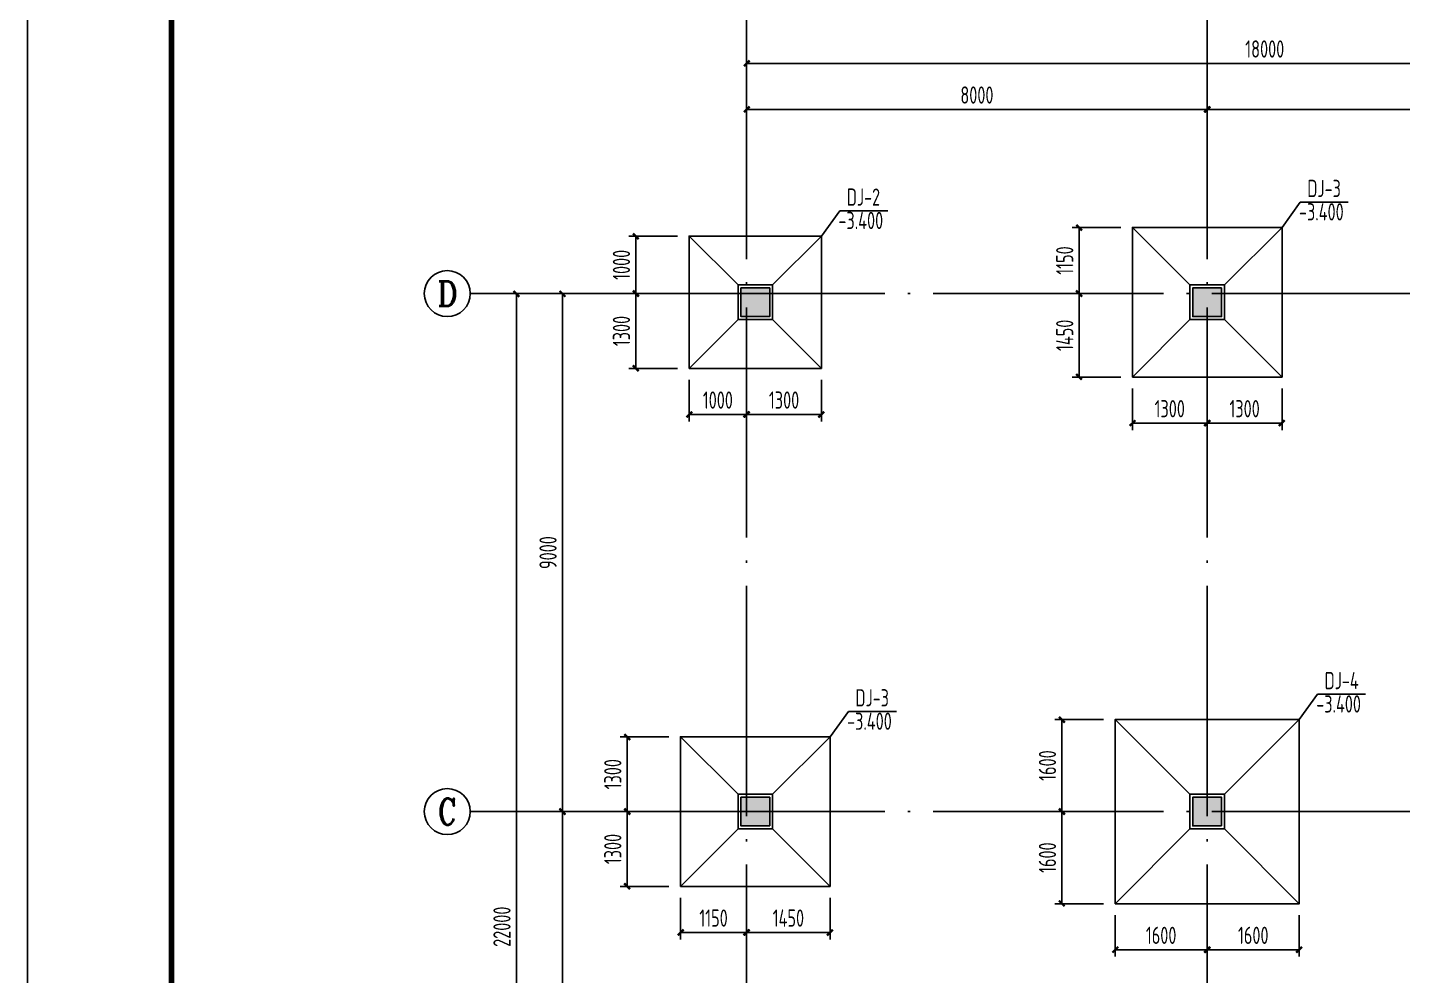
# Model space of a CAD drawing. Extents: x -25044 to 4269, y -48463 to -12228.
# Drawn here: x -13558.3 to -13319.5, y -24165.9 to -24001.2 of the extents above; entities that cross this region are included whole.
import ezdxf
from ezdxf.enums import TextEntityAlignment as Align

# ---------------------------------------------------------------- set-up
doc = ezdxf.new("R2010")
doc.units = 0
doc.header["$LTSCALE"] = 2000
doc.header["$MEASUREMENT"] = 0
doc.linetypes.add('DOTE', pattern=[2.42, 2, -0.2, 0.02, -0.2])
doc.layers.get('0').update_dxf_attribs({"linetype": 'CONTINUOUS'})
doc.layers.get('DEFPOINTS').update_dxf_attribs({"linetype": 'CONTINUOUS'})
for name, color, linetype in [('1505', 2, 'CONTINUOUS'), ('1526', 7, 'CONTINUOUS'), ('AXIS', 75, 'CONTINUOUS'), ('AXIS_TEXT', 7, 'CONTINUOUS'), ('dim', 7, 'CONTINUOUS'), ('DOTE', 1, 'DOTE'), ('柱', 2, 'CONTINUOUS'), ('柱填充', 54, 'CONTINUOUS')]:
    doc.layers.add(name, color=color, linetype=linetype)
doc.styles.add('_TCH_AXIS', font='COMPLEX', dxfattribs={"bigfont": 'GBCBIG'})
doc.styles.add('COMPLEX', font='COMPLEX')
doc.styles.add('GBHZ', font='gbenor.shx', dxfattribs={"width": 0.8, "bigfont": 'gbcbig.shx'})
doc.dimstyles.new('Y100', dxfattribs={"dimscale": 0, "dimtxt": 3, "dimasz": 0.01, "dimexe": 1.2, "dimexo": 2, "dimgap": 1, "dimtad": 1, "dimdec": 0, "dimlfac": 100, "dimzin": 0, "dimdsep": 46, "dimtxsty": 'GBHZ', "dimblk": 'DX', "dimcen": 0.09, "dimdle": 1, "dimclrd": 7, "dimclre": 7, "dimclrt": 7, "dimadec": 0, "dimazin": 0, "dimtfac": 1, "dimtdec": 0, "dimtix": 1, "dimtmove": 2, "dimatfit": 3, "dimldrblk": 'DX', "dimfxl": 0, "dimtolj": 1, "dimtzin": 0, "dimarcsym": 0})

# ---------------------------------------------------------------- blocks, each defined once
blk = doc.blocks.new('_AXISO')
blk.add_circle((0, 0), 0.5)
at = {"layer": 'AXIS_TEXT', "style": 'COMPLEX', "width": 1.041667}
blk.add_attdef('A', text='', height=0.56, dxfattribs=at).set_placement((-0.25, -0.28), (0.25, -0.28), align=Align.FIT)
blk = doc.blocks.new('DX')
at = {"color": 0, "linetype": 'ByBlock', "const_width": 40}
blk.add_lwpolyline([(-54, -51), (46, 49)], dxfattribs=at)
blk = doc.blocks.new('*D57')
at = {"layer": 'DEFPOINTS', "color": 0, "transparency": 16777216}
for p in [(-13353.4, -24015.4), (-13433.4, -24031.4), (-13353.4, -24031.4)]:
    blk.add_point(p, dxfattribs=at)
at = {"layer": 'dim', "color": 7, "lineweight": -2, "transparency": 16777216}
for p, q in [((-13433.4, -24029.4), (-13433.4, -24014.2)), ((-13433.39, -24015.4), (-13353.41, -24015.4)), ((-13353.4, -24029.4), (-13353.4, -24014.2))]:
    blk.add_line(p, q, dxfattribs=at)
at = {"layer": 'dim', "color": 7, "lineweight": -2, "transparency": 16777216, "xscale": 0.01, "yscale": 0.01, "zscale": 0.01, "rotation": 180}
blk.add_blockref('DX', (-13433.4, -24015.4), dxfattribs=at)
at = {"layer": 'dim', "color": 7, "lineweight": -2, "transparency": 16777216, "xscale": 0.01, "yscale": 0.01, "zscale": 0.01}
blk.add_blockref('DX', (-13353.4, -24015.4), dxfattribs=at)
at = {"layer": 'dim', "color": 7, "transparency": 16777216, "insert": (-13393.4, -24012.9), "char_height": 3, "attachment_point": 5, "style": 'GBHZ'}
blk.add_mtext('\\A1;8000', dxfattribs=at)
blk = doc.blocks.new('*D58')
at = {"layer": 'DEFPOINTS', "color": 0, "transparency": 16777216}
for p in [(-13253.4, -24015.4), (-13353.4, -24031.4), (-13253.4, -24031.4)]:
    blk.add_point(p, dxfattribs=at)
at = {"layer": 'dim', "color": 7, "lineweight": -2, "transparency": 16777216}
for p, q in [((-13353.4, -24029.4), (-13353.4, -24014.2)), ((-13353.39, -24015.4), (-13253.41, -24015.4)), ((-13253.4, -24029.4), (-13253.4, -24014.2))]:
    blk.add_line(p, q, dxfattribs=at)
at = {"layer": 'dim', "color": 7, "lineweight": -2, "transparency": 16777216, "xscale": 0.01, "yscale": 0.01, "zscale": 0.01, "rotation": 180}
blk.add_blockref('DX', (-13353.4, -24015.4), dxfattribs=at)
at = {"layer": 'dim', "color": 7, "lineweight": -2, "transparency": 16777216, "xscale": 0.01, "yscale": 0.01, "zscale": 0.01}
blk.add_blockref('DX', (-13253.4, -24015.4), dxfattribs=at)
at = {"layer": 'dim', "color": 7, "transparency": 16777216, "insert": (-13303.4, -24012.9), "char_height": 3, "attachment_point": 5, "style": 'GBHZ'}
blk.add_mtext('\\A1;10000', dxfattribs=at)
blk = doc.blocks.new('*D59')
at = {"layer": 'DEFPOINTS', "color": 0, "transparency": 16777216}
for p in [(-13433.4, -24007.4), (-13433.4, -24031.4), (-13253.4, -24031.4)]:
    blk.add_point(p, dxfattribs=at)
at = {"layer": 'dim', "color": 7, "lineweight": -2, "transparency": 16777216}
for p, q in [((-13433.4, -24029.4), (-13433.4, -24006.2)), ((-13253.4, -24029.4), (-13253.4, -24006.2)), ((-13253.41, -24007.4), (-13433.39, -24007.4))]:
    blk.add_line(p, q, dxfattribs=at)
at = {"layer": 'dim', "color": 7, "lineweight": -2, "transparency": 16777216, "xscale": 0.01, "yscale": 0.01, "zscale": 0.01, "rotation": 180}
blk.add_blockref('DX', (-13433.4, -24007.4), dxfattribs=at)
at = {"layer": 'dim', "color": 7, "lineweight": -2, "transparency": 16777216, "xscale": 0.01, "yscale": 0.01, "zscale": 0.01}
blk.add_blockref('DX', (-13253.4, -24007.4), dxfattribs=at)
at = {"layer": 'dim', "color": 7, "transparency": 16777216, "insert": (-13343.4, -24004.9), "char_height": 3, "attachment_point": 5, "style": 'GBHZ'}
blk.add_mtext('\\A1;18000', dxfattribs=at)
blk = doc.blocks.new('*D60')
at = {"layer": 'DEFPOINTS', "color": 0, "transparency": 16777216}
for p in [(-13449.4, -24047.4), (-13465.4, -24137.4), (-13449.4, -24137.4)]:
    blk.add_point(p, dxfattribs=at)
at = {"layer": 'dim', "color": 7, "lineweight": -2, "transparency": 16777216}
for p, q in [((-13451.4, -24047.4), (-13466.6, -24047.4)), ((-13465.4, -24047.41), (-13465.4, -24137.39)), ((-13451.4, -24137.4), (-13466.6, -24137.4))]:
    blk.add_line(p, q, dxfattribs=at)
at = {"layer": 'dim', "color": 7, "lineweight": -2, "transparency": 16777216, "xscale": 0.01, "yscale": 0.01, "zscale": 0.01}
for p, rotation in [((-13465.4, -24047.4), 90), ((-13465.4, -24137.4), 270)]:
    blk.add_blockref('DX', p, dxfattribs=dict(at, rotation=rotation))
at = {"layer": 'dim', "color": 7, "transparency": 16777216, "insert": (-13467.9, -24092.4), "char_height": 3, "attachment_point": 5, "rotation": 90, "style": 'GBHZ'}
blk.add_mtext('\\A1;9000', dxfattribs=at)
blk = doc.blocks.new('*D61')
at = {"layer": 'DEFPOINTS', "color": 0, "transparency": 16777216}
for p in [(-13449.4, -24137.4), (-13465.4, -24217.4), (-13449.4, -24217.4)]:
    blk.add_point(p, dxfattribs=at)
at = {"layer": 'dim', "color": 7, "lineweight": -2, "transparency": 16777216}
for p, q in [((-13451.4, -24137.4), (-13466.6, -24137.4)), ((-13465.4, -24137.41), (-13465.4, -24217.39)), ((-13451.4, -24217.4), (-13466.6, -24217.4))]:
    blk.add_line(p, q, dxfattribs=at)
at = {"layer": 'dim', "color": 7, "lineweight": -2, "transparency": 16777216, "xscale": 0.01, "yscale": 0.01, "zscale": 0.01}
for p, rotation in [((-13465.4, -24137.4), 90), ((-13465.4, -24217.4), 270)]:
    blk.add_blockref('DX', p, dxfattribs=dict(at, rotation=rotation))
at = {"layer": 'dim', "color": 7, "transparency": 16777216, "insert": (-13467.9, -24177.4), "char_height": 3, "attachment_point": 5, "rotation": 90, "style": 'GBHZ'}
blk.add_mtext('\\A1;8000', dxfattribs=at)
blk = doc.blocks.new('*D63')
at = {"layer": 'DEFPOINTS', "color": 0, "transparency": 16777216}
for p in [(-13473.4, -24047.4), (-13449.4, -24047.4), (-13449.4, -24267.4)]:
    blk.add_point(p, dxfattribs=at)
at = {"layer": 'dim', "color": 7, "lineweight": -2, "transparency": 16777216}
for p, q in [((-13451.4, -24047.4), (-13474.6, -24047.4)), ((-13473.4, -24267.39), (-13473.4, -24047.41)), ((-13451.4, -24267.4), (-13474.6, -24267.4))]:
    blk.add_line(p, q, dxfattribs=at)
at = {"layer": 'dim', "color": 7, "lineweight": -2, "transparency": 16777216, "xscale": 0.01, "yscale": 0.01, "zscale": 0.01}
for p, rotation in [((-13473.4, -24047.4), 90), ((-13473.4, -24267.4), 270)]:
    blk.add_blockref('DX', p, dxfattribs=dict(at, rotation=rotation))
at = {"layer": 'dim', "color": 7, "transparency": 16777216, "insert": (-13475.9, -24157.4), "char_height": 3, "attachment_point": 5, "rotation": 90, "style": 'GBHZ'}
blk.add_mtext('\\A1;22000', dxfattribs=at)
blk = doc.blocks.new('*D141')
at = {"layer": 'DEFPOINTS', "color": 0, "ltscale": 0.0005, "transparency": 16777216}
for p in [(-13444.9, -24150.4), (-13433.4, -24150.4), (-13433.4, -24158.4)]:
    blk.add_point(p, dxfattribs=at)
at = {"layer": 'dim', "color": 7, "lineweight": -2, "ltscale": 0.0005, "transparency": 16777216}
for p, q in [((-13444.9, -24152.4), (-13444.9, -24159.6)), ((-13433.4, -24152.4), (-13433.4, -24159.6)), ((-13444.89, -24158.4), (-13433.41, -24158.4))]:
    blk.add_line(p, q, dxfattribs=at)
at = {"layer": 'dim', "color": 7, "lineweight": -2, "ltscale": 0.0005, "transparency": 16777216, "xscale": 0.01, "yscale": 0.01, "zscale": 0.01, "rotation": 180}
blk.add_blockref('DX', (-13444.9, -24158.4), dxfattribs=at)
at = {"layer": 'dim', "color": 7, "lineweight": -2, "ltscale": 0.0005, "transparency": 16777216, "xscale": 0.01, "yscale": 0.01, "zscale": 0.01}
blk.add_blockref('DX', (-13433.4, -24158.4), dxfattribs=at)
at = {"layer": 'dim', "color": 7, "ltscale": 0.0005, "transparency": 16777216, "insert": (-13439.15, -24155.9), "char_height": 3, "attachment_point": 5, "style": 'GBHZ'}
blk.add_mtext('\\A1;1150', dxfattribs=at)
blk = doc.blocks.new('*D142')
at = {"layer": 'DEFPOINTS', "color": 0, "ltscale": 0.0005, "transparency": 16777216}
for p in [(-13433.4, -24150.4), (-13418.9, -24150.4), (-13418.9, -24158.4)]:
    blk.add_point(p, dxfattribs=at)
at = {"layer": 'dim', "color": 7, "lineweight": -2, "ltscale": 0.0005, "transparency": 16777216}
for p, q in [((-13433.4, -24152.4), (-13433.4, -24159.6)), ((-13418.9, -24152.4), (-13418.9, -24159.6)), ((-13433.39, -24158.4), (-13418.91, -24158.4))]:
    blk.add_line(p, q, dxfattribs=at)
at = {"layer": 'dim', "color": 7, "lineweight": -2, "ltscale": 0.0005, "transparency": 16777216, "xscale": 0.01, "yscale": 0.01, "zscale": 0.01, "rotation": 180}
blk.add_blockref('DX', (-13433.4, -24158.4), dxfattribs=at)
at = {"layer": 'dim', "color": 7, "lineweight": -2, "ltscale": 0.0005, "transparency": 16777216, "xscale": 0.01, "yscale": 0.01, "zscale": 0.01}
blk.add_blockref('DX', (-13418.9, -24158.4), dxfattribs=at)
at = {"layer": 'dim', "color": 7, "ltscale": 0.0005, "transparency": 16777216, "insert": (-13426.15, -24155.9), "char_height": 3, "attachment_point": 5, "style": 'GBHZ'}
blk.add_mtext('\\A1;1450', dxfattribs=at)
blk = doc.blocks.new('*D143')
at = {"layer": 'DEFPOINTS', "color": 0, "ltscale": 0.0005, "transparency": 16777216}
for p in [(-13454.15, -24137.4), (-13444.9, -24137.4), (-13444.9, -24150.4)]:
    blk.add_point(p, dxfattribs=at)
at = {"layer": 'dim', "color": 7, "lineweight": -2, "ltscale": 0.0005, "transparency": 16777216}
for p, q in [((-13446.9, -24137.4), (-13455.35, -24137.4)), ((-13454.15, -24150.39), (-13454.15, -24137.41)), ((-13446.9, -24150.4), (-13455.35, -24150.4))]:
    blk.add_line(p, q, dxfattribs=at)
at = {"layer": 'dim', "color": 7, "lineweight": -2, "ltscale": 0.0005, "transparency": 16777216, "xscale": 0.01, "yscale": 0.01, "zscale": 0.01}
for p, rotation in [((-13454.15, -24137.4), 90), ((-13454.15, -24150.4), 270)]:
    blk.add_blockref('DX', p, dxfattribs=dict(at, rotation=rotation))
at = {"layer": 'dim', "color": 7, "ltscale": 0.0005, "transparency": 16777216, "insert": (-13456.65, -24143.9), "char_height": 3, "attachment_point": 5, "rotation": 90, "style": 'GBHZ'}
blk.add_mtext('\\A1;1300', dxfattribs=at)
blk = doc.blocks.new('*D144')
at = {"layer": 'DEFPOINTS', "color": 0, "ltscale": 0.0005, "transparency": 16777216}
for p in [(-13454.15, -24124.4), (-13444.9, -24124.4), (-13444.9, -24137.4)]:
    blk.add_point(p, dxfattribs=at)
at = {"layer": 'dim', "color": 7, "lineweight": -2, "ltscale": 0.0005, "transparency": 16777216}
for p, q in [((-13446.9, -24124.4), (-13455.35, -24124.4)), ((-13454.15, -24137.39), (-13454.15, -24124.41)), ((-13446.9, -24137.4), (-13455.35, -24137.4))]:
    blk.add_line(p, q, dxfattribs=at)
at = {"layer": 'dim', "color": 7, "lineweight": -2, "ltscale": 0.0005, "transparency": 16777216, "xscale": 0.01, "yscale": 0.01, "zscale": 0.01}
for p, rotation in [((-13454.15, -24124.4), 90), ((-13454.15, -24137.4), 270)]:
    blk.add_blockref('DX', p, dxfattribs=dict(at, rotation=rotation))
at = {"layer": 'dim', "color": 7, "ltscale": 0.0005, "transparency": 16777216, "insert": (-13456.65, -24130.9), "char_height": 3, "attachment_point": 5, "rotation": 90, "style": 'GBHZ'}
blk.add_mtext('\\A1;1300', dxfattribs=at)
blk = doc.blocks.new('*D145')
at = {"layer": 'DEFPOINTS', "color": 0, "ltscale": 0.0005, "transparency": 16777216}
for p in [(-13369.4, -24153.4), (-13353.4, -24153.4), (-13353.4, -24161.4)]:
    blk.add_point(p, dxfattribs=at)
at = {"layer": 'dim', "color": 7, "lineweight": -2, "ltscale": 0.0005, "transparency": 16777216}
for p, q in [((-13369.4, -24155.4), (-13369.4, -24162.6)), ((-13353.4, -24155.4), (-13353.4, -24162.6)), ((-13369.39, -24161.4), (-13353.41, -24161.4))]:
    blk.add_line(p, q, dxfattribs=at)
at = {"layer": 'dim', "color": 7, "lineweight": -2, "ltscale": 0.0005, "transparency": 16777216, "xscale": 0.01, "yscale": 0.01, "zscale": 0.01, "rotation": 180}
blk.add_blockref('DX', (-13369.4, -24161.4), dxfattribs=at)
at = {"layer": 'dim', "color": 7, "lineweight": -2, "ltscale": 0.0005, "transparency": 16777216, "xscale": 0.01, "yscale": 0.01, "zscale": 0.01}
blk.add_blockref('DX', (-13353.4, -24161.4), dxfattribs=at)
at = {"layer": 'dim', "color": 7, "ltscale": 0.0005, "transparency": 16777216, "insert": (-13361.4, -24158.9), "char_height": 3, "attachment_point": 5, "style": 'GBHZ'}
blk.add_mtext('\\A1;1600', dxfattribs=at)
blk = doc.blocks.new('*D146')
at = {"layer": 'DEFPOINTS', "color": 0, "ltscale": 0.0005, "transparency": 16777216}
for p in [(-13353.4, -24153.4), (-13337.4, -24153.4), (-13337.4, -24161.4)]:
    blk.add_point(p, dxfattribs=at)
at = {"layer": 'dim', "color": 7, "lineweight": -2, "ltscale": 0.0005, "transparency": 16777216}
for p, q in [((-13353.4, -24155.4), (-13353.4, -24162.6)), ((-13337.4, -24155.4), (-13337.4, -24162.6)), ((-13353.39, -24161.4), (-13337.41, -24161.4))]:
    blk.add_line(p, q, dxfattribs=at)
at = {"layer": 'dim', "color": 7, "lineweight": -2, "ltscale": 0.0005, "transparency": 16777216, "xscale": 0.01, "yscale": 0.01, "zscale": 0.01, "rotation": 180}
blk.add_blockref('DX', (-13353.4, -24161.4), dxfattribs=at)
at = {"layer": 'dim', "color": 7, "lineweight": -2, "ltscale": 0.0005, "transparency": 16777216, "xscale": 0.01, "yscale": 0.01, "zscale": 0.01}
blk.add_blockref('DX', (-13337.4, -24161.4), dxfattribs=at)
at = {"layer": 'dim', "color": 7, "ltscale": 0.0005, "transparency": 16777216, "insert": (-13345.4, -24158.9), "char_height": 3, "attachment_point": 5, "style": 'GBHZ'}
blk.add_mtext('\\A1;1600', dxfattribs=at)
blk = doc.blocks.new('*D147')
at = {"layer": 'DEFPOINTS', "color": 0, "ltscale": 0.0005, "transparency": 16777216}
for p in [(-13378.65, -24137.4), (-13369.4, -24137.4), (-13369.4, -24153.4)]:
    blk.add_point(p, dxfattribs=at)
at = {"layer": 'dim', "color": 7, "lineweight": -2, "ltscale": 0.0005, "transparency": 16777216}
for p, q in [((-13371.4, -24137.4), (-13379.85, -24137.4)), ((-13378.65, -24153.39), (-13378.65, -24137.41)), ((-13371.4, -24153.4), (-13379.85, -24153.4))]:
    blk.add_line(p, q, dxfattribs=at)
at = {"layer": 'dim', "color": 7, "lineweight": -2, "ltscale": 0.0005, "transparency": 16777216, "xscale": 0.01, "yscale": 0.01, "zscale": 0.01}
for p, rotation in [((-13378.65, -24137.4), 90), ((-13378.65, -24153.4), 270)]:
    blk.add_blockref('DX', p, dxfattribs=dict(at, rotation=rotation))
at = {"layer": 'dim', "color": 7, "ltscale": 0.0005, "transparency": 16777216, "insert": (-13381.15, -24145.4), "char_height": 3, "attachment_point": 5, "rotation": 90, "style": 'GBHZ'}
blk.add_mtext('\\A1;1600', dxfattribs=at)
blk = doc.blocks.new('*D148')
at = {"layer": 'DEFPOINTS', "color": 0, "ltscale": 0.0005, "transparency": 16777216}
for p in [(-13378.65, -24121.4), (-13369.4, -24121.4), (-13369.4, -24137.4)]:
    blk.add_point(p, dxfattribs=at)
at = {"layer": 'dim', "color": 7, "lineweight": -2, "ltscale": 0.0005, "transparency": 16777216}
for p, q in [((-13371.4, -24121.4), (-13379.85, -24121.4)), ((-13378.65, -24137.39), (-13378.65, -24121.41)), ((-13371.4, -24137.4), (-13379.85, -24137.4))]:
    blk.add_line(p, q, dxfattribs=at)
at = {"layer": 'dim', "color": 7, "lineweight": -2, "ltscale": 0.0005, "transparency": 16777216, "xscale": 0.01, "yscale": 0.01, "zscale": 0.01}
for p, rotation in [((-13378.65, -24121.4), 90), ((-13378.65, -24137.4), 270)]:
    blk.add_blockref('DX', p, dxfattribs=dict(at, rotation=rotation))
at = {"layer": 'dim', "color": 7, "ltscale": 0.0005, "transparency": 16777216, "insert": (-13381.15, -24129.4), "char_height": 3, "attachment_point": 5, "rotation": 90, "style": 'GBHZ'}
blk.add_mtext('\\A1;1600', dxfattribs=at)
blk = doc.blocks.new('*D153')
at = {"layer": 'DEFPOINTS', "color": 0, "ltscale": 0.0005, "transparency": 16777216}
for p in [(-13366.4, -24061.9), (-13353.4, -24061.9), (-13353.4, -24069.9)]:
    blk.add_point(p, dxfattribs=at)
at = {"layer": 'dim', "color": 7, "lineweight": -2, "ltscale": 0.0005, "transparency": 16777216}
for p, q in [((-13366.4, -24063.9), (-13366.4, -24071.1)), ((-13353.4, -24063.9), (-13353.4, -24071.1)), ((-13366.39, -24069.9), (-13353.41, -24069.9))]:
    blk.add_line(p, q, dxfattribs=at)
at = {"layer": 'dim', "color": 7, "lineweight": -2, "ltscale": 0.0005, "transparency": 16777216, "xscale": 0.01, "yscale": 0.01, "zscale": 0.01, "rotation": 180}
blk.add_blockref('DX', (-13366.4, -24069.9), dxfattribs=at)
at = {"layer": 'dim', "color": 7, "lineweight": -2, "ltscale": 0.0005, "transparency": 16777216, "xscale": 0.01, "yscale": 0.01, "zscale": 0.01}
blk.add_blockref('DX', (-13353.4, -24069.9), dxfattribs=at)
at = {"layer": 'dim', "color": 7, "ltscale": 0.0005, "transparency": 16777216, "insert": (-13359.9, -24067.4), "char_height": 3, "attachment_point": 5, "style": 'GBHZ'}
blk.add_mtext('\\A1;1300', dxfattribs=at)
blk = doc.blocks.new('*D154')
at = {"layer": 'DEFPOINTS', "color": 0, "ltscale": 0.0005, "transparency": 16777216}
for p in [(-13353.4, -24061.9), (-13340.4, -24061.9), (-13340.4, -24069.9)]:
    blk.add_point(p, dxfattribs=at)
at = {"layer": 'dim', "color": 7, "lineweight": -2, "ltscale": 0.0005, "transparency": 16777216}
for p, q in [((-13353.4, -24063.9), (-13353.4, -24071.1)), ((-13340.4, -24063.9), (-13340.4, -24071.1)), ((-13353.39, -24069.9), (-13340.41, -24069.9))]:
    blk.add_line(p, q, dxfattribs=at)
at = {"layer": 'dim', "color": 7, "lineweight": -2, "ltscale": 0.0005, "transparency": 16777216, "xscale": 0.01, "yscale": 0.01, "zscale": 0.01, "rotation": 180}
blk.add_blockref('DX', (-13353.4, -24069.9), dxfattribs=at)
at = {"layer": 'dim', "color": 7, "lineweight": -2, "ltscale": 0.0005, "transparency": 16777216, "xscale": 0.01, "yscale": 0.01, "zscale": 0.01}
blk.add_blockref('DX', (-13340.4, -24069.9), dxfattribs=at)
at = {"layer": 'dim', "color": 7, "ltscale": 0.0005, "transparency": 16777216, "insert": (-13346.9, -24067.4), "char_height": 3, "attachment_point": 5, "style": 'GBHZ'}
blk.add_mtext('\\A1;1300', dxfattribs=at)
blk = doc.blocks.new('*D155')
at = {"layer": 'DEFPOINTS', "color": 0, "ltscale": 0.0005, "transparency": 16777216}
for p in [(-13375.65, -24047.4), (-13366.4, -24047.4), (-13366.4, -24061.9)]:
    blk.add_point(p, dxfattribs=at)
at = {"layer": 'dim', "color": 7, "lineweight": -2, "ltscale": 0.0005, "transparency": 16777216}
for p, q in [((-13368.4, -24047.4), (-13376.85, -24047.4)), ((-13375.65, -24061.89), (-13375.65, -24047.41)), ((-13368.4, -24061.9), (-13376.85, -24061.9))]:
    blk.add_line(p, q, dxfattribs=at)
at = {"layer": 'dim', "color": 7, "lineweight": -2, "ltscale": 0.0005, "transparency": 16777216, "xscale": 0.01, "yscale": 0.01, "zscale": 0.01}
for p, rotation in [((-13375.65, -24047.4), 90), ((-13375.65, -24061.9), 270)]:
    blk.add_blockref('DX', p, dxfattribs=dict(at, rotation=rotation))
at = {"layer": 'dim', "color": 7, "ltscale": 0.0005, "transparency": 16777216, "insert": (-13378.15, -24054.65), "char_height": 3, "attachment_point": 5, "rotation": 90, "style": 'GBHZ'}
blk.add_mtext('\\A1;1450', dxfattribs=at)
blk = doc.blocks.new('*D156')
at = {"layer": 'DEFPOINTS', "color": 0, "ltscale": 0.0005, "transparency": 16777216}
for p in [(-13375.65, -24035.9), (-13366.4, -24035.9), (-13366.4, -24047.4)]:
    blk.add_point(p, dxfattribs=at)
at = {"layer": 'dim', "color": 7, "lineweight": -2, "ltscale": 0.0005, "transparency": 16777216}
for p, q in [((-13368.4, -24035.9), (-13376.85, -24035.9)), ((-13375.65, -24047.39), (-13375.65, -24035.91)), ((-13368.4, -24047.4), (-13376.85, -24047.4))]:
    blk.add_line(p, q, dxfattribs=at)
at = {"layer": 'dim', "color": 7, "lineweight": -2, "ltscale": 0.0005, "transparency": 16777216, "xscale": 0.01, "yscale": 0.01, "zscale": 0.01}
for p, rotation in [((-13375.65, -24035.9), 90), ((-13375.65, -24047.4), 270)]:
    blk.add_blockref('DX', p, dxfattribs=dict(at, rotation=rotation))
at = {"layer": 'dim', "color": 7, "ltscale": 0.0005, "transparency": 16777216, "insert": (-13378.15, -24041.65), "char_height": 3, "attachment_point": 5, "rotation": 90, "style": 'GBHZ'}
blk.add_mtext('\\A1;1150', dxfattribs=at)
blk = doc.blocks.new('*D157')
at = {"layer": 'DEFPOINTS', "color": 0, "ltscale": 0.0005, "transparency": 16777216}
for p in [(-13443.4, -24060.4), (-13433.4, -24060.4), (-13433.4, -24068.4)]:
    blk.add_point(p, dxfattribs=at)
at = {"layer": 'dim', "color": 7, "lineweight": -2, "ltscale": 0.0005, "transparency": 16777216}
for p, q in [((-13443.4, -24062.4), (-13443.4, -24069.6)), ((-13433.4, -24062.4), (-13433.4, -24069.6)), ((-13443.39, -24068.4), (-13433.41, -24068.4))]:
    blk.add_line(p, q, dxfattribs=at)
at = {"layer": 'dim', "color": 7, "lineweight": -2, "ltscale": 0.0005, "transparency": 16777216, "xscale": 0.01, "yscale": 0.01, "zscale": 0.01, "rotation": 180}
blk.add_blockref('DX', (-13443.4, -24068.4), dxfattribs=at)
at = {"layer": 'dim', "color": 7, "lineweight": -2, "ltscale": 0.0005, "transparency": 16777216, "xscale": 0.01, "yscale": 0.01, "zscale": 0.01}
blk.add_blockref('DX', (-13433.4, -24068.4), dxfattribs=at)
at = {"layer": 'dim', "color": 7, "ltscale": 0.0005, "transparency": 16777216, "insert": (-13438.4, -24065.9), "char_height": 3, "attachment_point": 5, "style": 'GBHZ'}
blk.add_mtext('\\A1;1000', dxfattribs=at)
blk = doc.blocks.new('*D158')
at = {"layer": 'DEFPOINTS', "color": 0, "ltscale": 0.0005, "transparency": 16777216}
for p in [(-13433.4, -24060.4), (-13420.4, -24060.4), (-13420.4, -24068.4)]:
    blk.add_point(p, dxfattribs=at)
at = {"layer": 'dim', "color": 7, "lineweight": -2, "ltscale": 0.0005, "transparency": 16777216}
for p, q in [((-13433.4, -24062.4), (-13433.4, -24069.6)), ((-13420.4, -24062.4), (-13420.4, -24069.6)), ((-13433.39, -24068.4), (-13420.41, -24068.4))]:
    blk.add_line(p, q, dxfattribs=at)
at = {"layer": 'dim', "color": 7, "lineweight": -2, "ltscale": 0.0005, "transparency": 16777216, "xscale": 0.01, "yscale": 0.01, "zscale": 0.01, "rotation": 180}
blk.add_blockref('DX', (-13433.4, -24068.4), dxfattribs=at)
at = {"layer": 'dim', "color": 7, "lineweight": -2, "ltscale": 0.0005, "transparency": 16777216, "xscale": 0.01, "yscale": 0.01, "zscale": 0.01}
blk.add_blockref('DX', (-13420.4, -24068.4), dxfattribs=at)
at = {"layer": 'dim', "color": 7, "ltscale": 0.0005, "transparency": 16777216, "insert": (-13426.9, -24065.9), "char_height": 3, "attachment_point": 5, "style": 'GBHZ'}
blk.add_mtext('\\A1;1300', dxfattribs=at)
blk = doc.blocks.new('*D159')
at = {"layer": 'DEFPOINTS', "color": 0, "ltscale": 0.0005, "transparency": 16777216}
for p in [(-13452.65, -24047.4), (-13443.4, -24047.4), (-13443.4, -24060.4)]:
    blk.add_point(p, dxfattribs=at)
at = {"layer": 'dim', "color": 7, "lineweight": -2, "ltscale": 0.0005, "transparency": 16777216}
for p, q in [((-13445.4, -24047.4), (-13453.85, -24047.4)), ((-13452.65, -24060.39), (-13452.65, -24047.41)), ((-13445.4, -24060.4), (-13453.85, -24060.4))]:
    blk.add_line(p, q, dxfattribs=at)
at = {"layer": 'dim', "color": 7, "lineweight": -2, "ltscale": 0.0005, "transparency": 16777216, "xscale": 0.01, "yscale": 0.01, "zscale": 0.01}
for p, rotation in [((-13452.65, -24047.4), 90), ((-13452.65, -24060.4), 270)]:
    blk.add_blockref('DX', p, dxfattribs=dict(at, rotation=rotation))
at = {"layer": 'dim', "color": 7, "ltscale": 0.0005, "transparency": 16777216, "insert": (-13455.15, -24053.9), "char_height": 3, "attachment_point": 5, "rotation": 90, "style": 'GBHZ'}
blk.add_mtext('\\A1;1300', dxfattribs=at)
blk = doc.blocks.new('*D160')
at = {"layer": 'DEFPOINTS', "color": 0, "ltscale": 0.0005, "transparency": 16777216}
for p in [(-13452.65, -24037.4), (-13443.4, -24037.4), (-13443.4, -24047.4)]:
    blk.add_point(p, dxfattribs=at)
at = {"layer": 'dim', "color": 7, "lineweight": -2, "ltscale": 0.0005, "transparency": 16777216}
for p, q in [((-13445.4, -24037.4), (-13453.85, -24037.4)), ((-13452.65, -24047.39), (-13452.65, -24037.41)), ((-13445.4, -24047.4), (-13453.85, -24047.4))]:
    blk.add_line(p, q, dxfattribs=at)
at = {"layer": 'dim', "color": 7, "lineweight": -2, "ltscale": 0.0005, "transparency": 16777216, "xscale": 0.01, "yscale": 0.01, "zscale": 0.01}
for p, rotation in [((-13452.65, -24037.4), 90), ((-13452.65, -24047.4), 270)]:
    blk.add_blockref('DX', p, dxfattribs=dict(at, rotation=rotation))
at = {"layer": 'dim', "color": 7, "ltscale": 0.0005, "transparency": 16777216, "insert": (-13455.15, -24042.4), "char_height": 3, "attachment_point": 5, "rotation": 90, "style": 'GBHZ'}
blk.add_mtext('\\A1;1000', dxfattribs=at)

msp = doc.modelspace()

# ---------------------------------------------------------------- hatches: boundary and pattern name
at = {"layer": '柱填充', "ltscale": 0.0005}
for points in [[(-13429.398, -24046.398), (-13429.398, -24051.398), (-13434.398, -24051.398), (-13434.398, -24046.398)], [(-13350.898, -24046.398), (-13350.898, -24051.398), (-13355.898, -24051.398), (-13355.898, -24046.398)], [(-13429.398, -24139.898), (-13429.398, -24134.898), (-13434.398, -24134.898), (-13434.398, -24139.898)], [(-13350.898, -24139.898), (-13350.898, -24134.898), (-13355.898, -24134.898), (-13355.898, -24139.898)]]:
    msp.add_hatch(color=256, dxfattribs=at).paths.add_polyline_path(points)

# ---------------------------------------------------------------- linework, layer by layer
for p, q in [((-13558.322, -24537.563), (-13558.322, -23943.563)), ((-13558.322, -23943.563), (-13558.322, -24537.563))]:
    msp.add_line(p, q)
at = {"color": 0, "const_width": 1}
msp.add_lwpolyline([(-12727.322, -24527.563), (-13533.322, -24527.563), (-13533.322, -23953.563), (-12727.322, -23953.563)], close=True, dxfattribs=at)
at = {"layer": '1505'}
for points in [[(-13443.398, -24060.398), (-13420.398, -24060.398), (-13420.398, -24037.398), (-13443.398, -24037.398), (-13443.398, -24060.398)], [(-13443.398, -24037.398), (-13434.898, -24045.898)], [(-13420.398, -24037.398), (-13428.898, -24045.898)], [(-13366.398, -24061.898), (-13340.398, -24061.898), (-13340.398, -24035.898), (-13366.398, -24035.898), (-13366.398, -24061.898)], [(-13366.398, -24035.898), (-13356.398, -24045.898)], [(-13340.398, -24035.898), (-13350.398, -24045.898)], [(-13434.898, -24051.898), (-13428.898, -24051.898), (-13428.898, -24045.898), (-13434.898, -24045.898), (-13434.898, -24051.898)], [(-13356.398, -24051.898), (-13350.398, -24051.898), (-13350.398, -24045.898), (-13356.398, -24045.898), (-13356.398, -24051.898)], [(-13443.398, -24060.398), (-13434.898, -24051.898)], [(-13420.398, -24060.398), (-13428.898, -24051.898)], [(-13366.398, -24061.898), (-13356.398, -24051.898)], [(-13340.398, -24061.898), (-13350.398, -24051.898)], [(-13369.398, -24153.398), (-13337.398, -24153.398), (-13337.398, -24121.398), (-13369.398, -24121.398), (-13369.398, -24153.398)], [(-13369.398, -24121.398), (-13356.398, -24134.398)], [(-13337.398, -24121.398), (-13350.398, -24134.398)], [(-13444.898, -24150.398), (-13418.898, -24150.398), (-13418.898, -24124.398), (-13444.898, -24124.398), (-13444.898, -24150.398)], [(-13444.898, -24124.398), (-13434.898, -24134.398)], [(-13418.898, -24124.398), (-13428.898, -24134.398)], [(-13434.898, -24140.398), (-13428.898, -24140.398), (-13428.898, -24134.398), (-13434.898, -24134.398), (-13434.898, -24140.398)], [(-13356.398, -24140.398), (-13350.398, -24140.398), (-13350.398, -24134.398), (-13356.398, -24134.398), (-13356.398, -24140.398)], [(-13444.898, -24150.398), (-13434.898, -24140.398)], [(-13418.898, -24150.398), (-13428.898, -24140.398)], [(-13369.398, -24153.398), (-13356.398, -24140.398)], [(-13337.398, -24153.398), (-13350.398, -24140.398)]]:
    msp.add_lwpolyline(points, dxfattribs=at)
at = {"layer": '1526'}
for p, q in [((-13420.398, -24037.398), (-13417.221, -24033.01)), ((-13417.221, -24033.01), (-13408.896, -24033.01)), ((-13340.398, -24035.898), (-13337.221, -24031.51)), ((-13337.221, -24031.51), (-13328.896, -24031.51)), ((-13337.398, -24121.398), (-13334.221, -24117.01)), ((-13334.221, -24117.01), (-13325.896, -24117.01)), ((-13418.898, -24124.398), (-13415.721, -24120.01)), ((-13415.721, -24120.01), (-13407.396, -24120.01))]:
    msp.add_line(p, q, dxfattribs=at)
at = {"layer": 'AXIS', "color": 0}
for p, q in [((-13433.398, -24031.398), (-13433.398, -23999.398)), ((-13353.398, -24031.398), (-13353.398, -23999.398)), ((-13449.398, -24047.398), (-13481.398, -24047.398)), ((-13449.398, -24137.398), (-13481.398, -24137.398))]:
    msp.add_line(p, q, dxfattribs=at)
at = {"layer": 'DOTE', "linetype": 'DOTE', "ltscale": 0.01}
for p, q in [((-13433.398, -24283.398), (-13433.398, -24031.398)), ((-13353.398, -24283.398), (-13353.398, -24031.398)), ((-13449.398, -24047.398), (-13237.398, -24047.398)), ((-13449.398, -24137.398), (-13237.398, -24137.398))]:
    msp.add_line(p, q, dxfattribs=at)
at = {"layer": '柱'}
for points in [[(-13429.398, -24046.398), (-13429.398, -24051.398), (-13434.398, -24051.398), (-13434.398, -24046.398), (-13429.398, -24046.398)], [(-13350.898, -24046.398), (-13350.898, -24051.398), (-13355.898, -24051.398), (-13355.898, -24046.398), (-13350.898, -24046.398)], [(-13429.398, -24139.898), (-13429.398, -24134.898), (-13434.398, -24134.898), (-13434.398, -24139.898), (-13429.398, -24139.898)], [(-13350.898, -24139.898), (-13350.898, -24134.898), (-13355.898, -24134.898), (-13355.898, -24139.898), (-13350.898, -24139.898)]]:
    msp.add_lwpolyline(points, dxfattribs=at)

# ---------------------------------------------------------------- block references
at = {"layer": 'AXIS', "color": 0}
ref = msp.add_blockref('_AXISO', (-13485.398, -24047.398), dxfattribs=dict(at, xscale=8, yscale=8, zscale=8))
ref.add_attrib('A', 'D', dxfattribs={"layer": 'AXIS_TEXT', "color": 0, "height": 4.353, "style": '_TCH_AXIS'}).set_placement((-13487.16, -24049.574), (-13483.636, -24049.574), align=Align.FIT)
ref = msp.add_blockref('_AXISO', (-13485.398, -24137.398), dxfattribs=dict(at, xscale=8, yscale=8, zscale=8))
ref.add_attrib('A', 'C', dxfattribs={"layer": 'AXIS_TEXT', "color": 0, "height": 4.557, "style": '_TCH_AXIS'}).set_placement((-13487.025, -24139.676), (-13483.77, -24139.676), align=Align.FIT)

# ---------------------------------------------------------------- texts
at = {"layer": '1526', "style": 'GBHZ', "width": 0.8}
for s, p in [('DJ-3', (-13336.01, -24030.63)), ('DJ-2', (-13416.01, -24032.13)), ('-3.400', (-13337.459, -24034.694)), ('-3.400', (-13417.459, -24036.194)), ('DJ-4', (-13333.01, -24116.13)), ('DJ-3', (-13414.51, -24119.13)), ('-3.400', (-13334.459, -24120.194)), ('-3.400', (-13415.959, -24123.194))]:
    msp.add_text(s, height=3, dxfattribs=at).set_placement(p)

# ---------------------------------------------------------------- dimensions: what is measured, and where the dimension line sits
at = {"layer": 'dim'}
for base, p1, p2, picture, middle in [((-13433.398, -24007.398), (-13253.398, -24031.398), (-13433.398, -24031.398), '*D59', (-13343.398, -24004.898)), ((-13353.398, -24015.398), (-13433.398, -24031.398), (-13353.398, -24031.398), '*D57', (-13393.398, -24012.898)), ((-13253.398, -24015.398), (-13353.398, -24031.398), (-13253.398, -24031.398), '*D58', (-13303.398, -24012.898))]:
    dim = msp.add_linear_dim(base=base, p1=p1, p2=p2, dimstyle='Y100', override={"dimscale": 1, "dimfxl": 150}, dxfattribs=at)
    dim.commit()
    dim.dimension.update_dxf_attribs({"geometry": picture, "text_midpoint": middle})
at = {"layer": 'dim', "ltscale": 0.0005}
for base, p1, p2, picture, middle in [((-13375.646, -24035.898), (-13366.398, -24047.398), (-13366.398, -24035.898), '*D156', (-13378.146, -24041.648)), ((-13452.646, -24037.398), (-13443.398, -24047.398), (-13443.398, -24037.398), '*D160', (-13455.146, -24042.398)), ((-13452.646, -24047.398), (-13443.398, -24060.398), (-13443.398, -24047.398), '*D159', (-13455.146, -24053.898)), ((-13375.646, -24047.398), (-13366.398, -24061.898), (-13366.398, -24047.398), '*D155', (-13378.146, -24054.648)), ((-13378.646, -24121.398), (-13369.398, -24137.398), (-13369.398, -24121.398), '*D148', (-13381.146, -24129.398)), ((-13454.146, -24124.398), (-13444.898, -24137.398), (-13444.898, -24124.398), '*D144', (-13456.646, -24130.898)), ((-13454.146, -24137.398), (-13444.898, -24150.398), (-13444.898, -24137.398), '*D143', (-13456.646, -24143.898)), ((-13378.646, -24137.398), (-13369.398, -24153.398), (-13369.398, -24137.398), '*D147', (-13381.146, -24145.398))]:
    dim = msp.add_linear_dim(base=base, p1=p1, p2=p2, angle=90, dimstyle='Y100', override={"dimscale": 1, "dimfxl": 120}, dxfattribs=at)
    dim.commit()
    dim.dimension.update_dxf_attribs({"geometry": picture, "text_midpoint": middle})
at = {"layer": 'dim'}
for base, p1, p2, picture, middle in [((-13473.398, -24047.398), (-13449.398, -24267.398), (-13449.398, -24047.398), '*D63', (-13475.898, -24157.398)), ((-13465.398, -24137.398), (-13449.398, -24047.398), (-13449.398, -24137.398), '*D60', (-13467.898, -24092.398)), ((-13465.398, -24217.398), (-13449.398, -24137.398), (-13449.398, -24217.398), '*D61', (-13467.898, -24177.398))]:
    dim = msp.add_linear_dim(base=base, p1=p1, p2=p2, angle=90, dimstyle='Y100', override={"dimscale": 1, "dimfxl": 150}, dxfattribs=at)
    dim.commit()
    dim.dimension.update_dxf_attribs({"geometry": picture, "text_midpoint": middle})
at = {"layer": 'dim', "ltscale": 0.0005}
for base, p1, p2, picture, middle in [((-13433.398, -24068.401), (-13443.398, -24060.398), (-13433.398, -24060.398), '*D157', (-13438.398, -24065.901)), ((-13420.398, -24068.401), (-13433.398, -24060.398), (-13420.398, -24060.398), '*D158', (-13426.898, -24065.901)), ((-13353.398, -24069.901), (-13366.398, -24061.898), (-13353.398, -24061.898), '*D153', (-13359.898, -24067.401)), ((-13340.398, -24069.901), (-13353.398, -24061.898), (-13340.398, -24061.898), '*D154', (-13346.898, -24067.401)), ((-13433.398, -24158.401), (-13444.898, -24150.398), (-13433.398, -24150.398), '*D141', (-13439.148, -24155.901)), ((-13418.898, -24158.401), (-13433.398, -24150.398), (-13418.898, -24150.398), '*D142', (-13426.148, -24155.901)), ((-13353.398, -24161.401), (-13369.398, -24153.398), (-13353.398, -24153.398), '*D145', (-13361.398, -24158.901)), ((-13337.398, -24161.401), (-13353.398, -24153.398), (-13337.398, -24153.398), '*D146', (-13345.398, -24158.901))]:
    dim = msp.add_linear_dim(base=base, p1=p1, p2=p2, dimstyle='Y100', override={"dimscale": 1, "dimfxl": 120}, dxfattribs=at)
    dim.commit()
    dim.dimension.update_dxf_attribs({"geometry": picture, "text_midpoint": middle})

doc.saveas('drawing.dxf')
